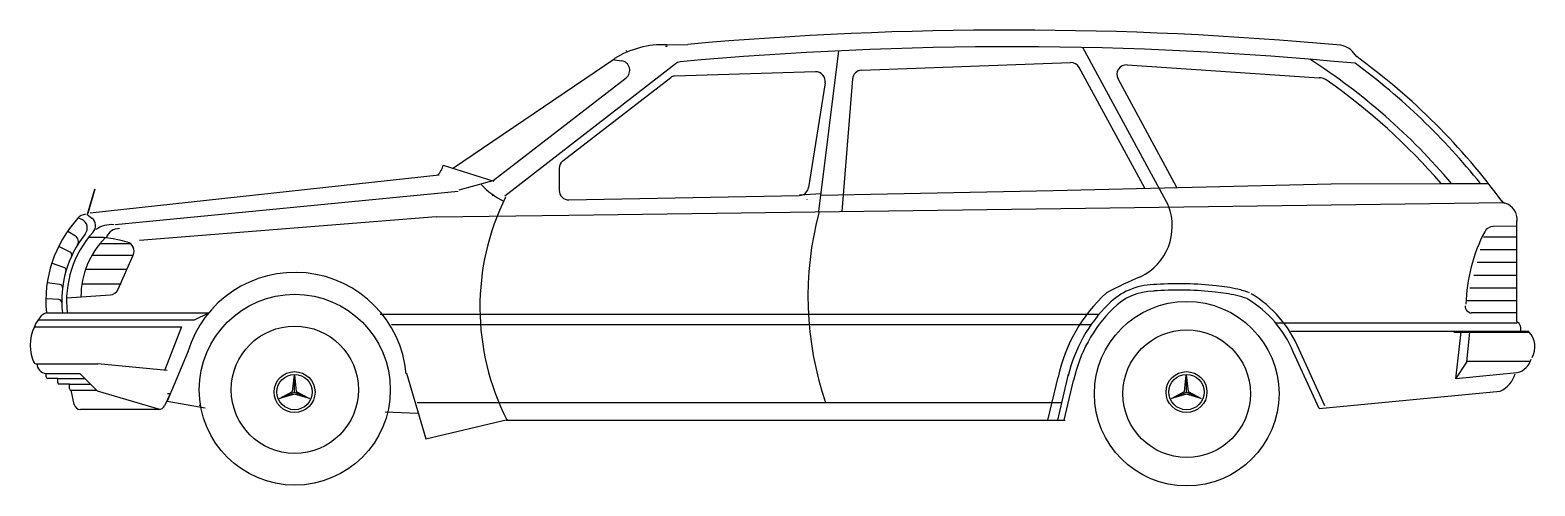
# Model space of a CAD drawing. Extents: x -473 to 0, y 1 to 144.
import ezdxf

# ---------------------------------------------------------------- set-up
doc = ezdxf.new("R2010")
doc.units = 0
doc.header["$LTSCALE"] = 25
doc.header["$MEASUREMENT"] = 0
doc.layers.get('0').update_dxf_attribs({"linetype": 'CONTINUOUS'})

msp = doc.modelspace()

# ---------------------------------------------------------------- linework, layer by layer
at = {"color": 0, "linetype": 'ByBlock'}
for p, q in [((-285.52, 137.5), (-285.31, 137.65)), ((-272.59, 139.48), (-265.96, 139.6)), ((-265.96, 139.6), (-265.96, 139.6)), ((-224.81, 87.03), (-218.53, 137.58)), ((-114.98, 88.9), (-141.92, 138.61)), ((-339.88, 100.62), (-288.91, 135.2)), ((-323.45, 92.03), (-269.96, 133.51)), ((-289.03, 134.76), (-286.86, 134.47)), ((-211.42, 131.49), (-145.83, 133.92)), ((-122.48, 94.35), (-143.08, 132.36)), ((-128.05, 133.17), (-67.7, 129.13)), ((-327.13, 96.77), (-285.41, 129.12)), ((-305.26, 102.97), (-271.39, 129.24)), ((-225.96, 130.98), (-270.22, 129.66)), ((-214.3, 128.73), (-217.62, 87.1)), ((-112.38, 94.6), (-130.88, 128.74)), ((-222.9, 127.52), (-228.08, 94.64)), ((-342.83, 101.62), (-327, 96.61)), ((-306.42, 100.6), (-306.42, 93.7)), ((-453.71, 86.61), (-344.08, 98.62)), ((-337.83, 93.84), (-327.13, 96.77)), ((-151.26, 93.65), (-63.96, 95.78)), ((-63.96, 95.78), (-29.79, 95.85)), ((-29.79, 95.85), (-14.54, 95.85)), ((-454.62, 86.26), (-452.27, 94.09)), ((-452.27, 94.09), (-454.51, 86.39)), ((-445.9, 82.95), (-338.17, 93.47)), ((-326.79, 92.05), (-327.46, 92.03)), ((-303.38, 85.95), (-9.79, 89.87)), ((-303.37, 90.7), (-230.99, 92.1)), ((-224.11, 92.67), (-230.93, 92.15)), ((-228.67, 90.92), (-228.68, 90.84)), ((-224.16, 92.24), (-151.26, 93.65)), ((-457.46, 85.12), (-456.3, 84.54)), ((-454.76, 86.2), (-453.2, 84.98)), ((-345.07, 85.43), (-438.27, 77.93)), ((-345.07, 85.43), (-303.38, 85.95)), ((-458.39, 79.32), (-460.77, 80.75)), ((-5.64, 82.49), (-13.09, 82.32)), ((-5.64, 52.45), (-5.64, 84.14)), ((-460.06, 74.33), (-463.61, 76.09)), ((-450.6, 77.02), (-441.18, 77.02)), ((-16.13, 79.1), (-5.61, 79.1)), ((-453.2, 73.3), (-440.36, 73.3)), ((-444.96, 62.62), (-440.19, 73.37)), ((-18.11, 71.1), (-5.61, 71.1)), ((-17.12, 75.1), (-5.61, 75.1)), ((-462, 69.5), (-465.94, 70.82)), ((-455.09, 68.95), (-442.17, 68.95)), ((-19.17, 67.1), (-5.61, 67.1)), ((-463.3, 64.13), (-467.23, 64.61)), ((-456.38, 64.3), (-443.98, 64.3)), ((-20.36, 63.1), (-5.61, 63.1)), ((-463.6, 59.4), (-467.49, 59.64)), ((-461.03, 59.95), (-447.51, 60.84)), ((-90.34, 59.67), (-90.09, 59.5)), ((-21.46, 59.1), (-5.61, 59.1)), ((-469.95, 53.04), (-454.44, 53.04)), ((-467.41, 55.24), (-416.44, 55.24)), ((-454.44, 53.04), (-421, 53.04)), ((-421, 53.04), (-416.44, 55.24)), ((-362.6, 54.81), (-136.77, 54.81)), ((-81.46, 52.11), (-5.52, 52.11)), ((-5.88, 55.2), (-19.82, 55.2)), ((-470.99, 50.85), (-453.51, 50.85)), ((-453.51, 50.85), (-425.02, 50.85)), ((-425.02, 50.85), (-430.29, 37.33)), ((-359.04, 51.58), (-139.26, 51.58)), ((-76.6, 49.46), (-1.81, 49.46)), ((-25.42, 49.12), (-1.77, 49.12)), ((-24.75, 34.45), (-23.14, 49.19)), ((-21.32, 39.65), (-20.42, 49.19)), ((-423.01, 43.2), (-429.57, 27.45)), ((-67.72, 25.14), (-75.84, 42.91)), ((-65.9, 25.97), (-74, 43.72)), ((-470.73, 39.22), (-451.33, 39.22)), ((-429.59, 37.03), (-451.33, 39.22)), ((-24.75, 34.45), (-21.32, 39.65)), ((-1.77, 39.92), (-21.32, 39.92)), ((-467.58, 35.1), (-467.58, 36.14)), ((-467.58, 36.14), (-457.01, 36.14)), ((-467.58, 36.14), (-457.01, 36.14)), ((-463.93, 34.6), (-467.08, 34.6)), ((-463.93, 33.33), (-463.93, 34.6)), ((-463.93, 34.6), (-455.47, 34.6)), ((-463.93, 33.22), (-463.93, 34.6)), ((-457.01, 36.14), (-451.53, 30.64)), ((-390.16, 30.52), (-389.61, 35.76)), ((-389.61, 35.76), (-389.07, 30.52)), ((-389.55, 30.18), (-389.55, 35.84)), ((-354.33, 36.26), (-348.28, 15.63)), ((-152.91, 21.47), (-149.71, 34.99)), ((-149.83, 21.47), (-146.42, 35.88)), ((-147.78, 21.47), (-144.83, 33.89)), ((-109.99, 30.52), (-109.44, 35.76)), ((-109.44, 35.76), (-108.9, 30.52)), ((-109.38, 30.18), (-109.38, 35.84)), ((-5.65, 36.34), (-24.75, 34.45)), ((-460.27, 32.83), (-463.43, 32.83)), ((-460.27, 31.37), (-460.27, 32.83)), ((-460.27, 32.83), (-453.71, 32.83)), ((-460.24, 30.87), (-460.27, 30.87)), ((-459.77, 30.87), (-451.72, 30.87)), ((-459.73, 30.87), (-459.76, 30.87)), ((-458.77, 26.41), (-459.73, 30.87)), ((-451.53, 30.64), (-431.98, 24.94)), ((-428.52, 29.99), (-430.4, 25.98)), ((-429.46, 29.83), (-428.59, 29.83)), ((-394.29, 28.25), (-389.52, 30.22)), ((-389.55, 29.64), (-394.29, 28.25)), ((-394.23, 28.29), (-390.16, 30.52)), ((-384.9, 28.25), (-389.55, 29.64)), ((-389.52, 30.22), (-384.9, 28.25)), ((-389.07, 30.52), (-384.9, 28.25)), ((-114.12, 28.25), (-109.35, 30.22)), ((-109.38, 29.64), (-114.12, 28.25)), ((-114.06, 28.29), (-109.99, 30.52)), ((-104.73, 28.25), (-109.38, 29.64)), ((-109.35, 30.22), (-104.73, 28.25)), ((-108.9, 30.52), (-104.73, 28.25)), ((-67.72, 25.14), (-10.87, 30.6)), ((-432.21, 24.83), (-456.81, 24.83)), ((-429.57, 27.45), (-417.65, 25.33)), ((-419.04, 26.03), (-419.46, 26.03)), ((-361.06, 24.13), (-350.97, 23.71)), ((-351, 26.98), (-148.53, 26.98)), ((-348.28, 15.63), (-322.67, 21.71)), ((-323.02, 21.47), (-147.47, 21.47))]:
    msp.add_line(p, q, dxfattribs=at)
for centre, radius in [((-389.46, 31.03), 30), ((-109.31, 29.79), 29), ((-389.46, 31.03), 20), ((-109.31, 29.79), 20.04), ((-389.55, 30.29), 6.43), ((-389.55, 30.29), 5.54), ((-109.38, 30.29), 6.43), ((-109.38, 30.29), 5.54)]:
    msp.add_circle(centre, radius, dxfattribs=at)
for centre, radius, start, end in [((-164.96, -992.05), 1136.15, 84.74583, 95.10026), ((-273.79, 110.86), 28.65, 87.5912, 122.1546), ((-164.96, -992.05), 1136.15, 95.42885, 95.45835), ((-164.96, -997.3), 1136.15, 84.51787, 95.22349), ((-62.07, 132.79), 6.65, 31.8867, 79.5507), ((-287.25, 131.49), 3, 307.7975, 82.4603), ((-268.12, 131.14), 3, 95.2235, 127.7975), ((-145.71, 130.93), 3, 28.4514, 92.1226), ((-128.25, 130.17), 3, 86.1783, 208.4514), ((-179.11, -33.56), 200.39, 40.2238, 57.2196), ((-45.33, 139.87), 11.76, 196.8357, 196.9572), ((-54.72, 137.37), 2, 211.8867, 233.9548), ((-179.11, -33.56), 207.39, 38.6072, 53.7301), ((-179.11, -33.56), 209.39, 36.1182, 53.9548), ((-270.16, 127.66), 2, 91.7102, 127.7975), ((-225.87, 127.98), 3, 351.0442, 91.7102), ((-211.3, 128.49), 3, 92.1226, 175.432), ((-68.04, 124.15), 5, 54.842, 86.1783), ((-179.11, -33.56), 197.89, 40.8388, 54.842), ((-348.52, 102.81), 5.81, 313.7909, 348.1471), ((-303.42, 100.6), 3, 127.7975, 180), ((-312.64, 112.72), 25.09, 223.2724, 243.4699), ((-231.05, 95.1), 3, 271.111, 351.0442), ((-252.91, 57), 78.42, 153.8101, 206.8714), ((-303.42, 93.7), 3, 180, 271.111), ((-8.8, 91.61), 2, 218.0438, 254.4647), ((-454.74, 82.2), 4, 96.1231, 137.9255), ((-125.73, 60.3), 102.56, 164.9084, 198.9558), ((-131.63, 82.5), 17.78, 296.1092, 21.052), ((-10.74, 84.65), 5.22, 353.1495, 74.4647), ((-429.02, 58.99), 38.64, 137.9255, 185.4843), ((-429.02, 58.99), 32.14, 137.7629, 186.7068), ((-457.65, 81.86), 3, 321.3767, 63.3443), ((-455.04, 82.61), 3, 317.7629, 52.0654), ((-447.05, 74.42), 8.52, 85.0047, 125.4478), ((-444.74, 77.57), 4.11, 86.6886, 161.4218), ((30.45, 56.48), 52.1, 152.2887, 178.4203), ((-13.02, 79.32), 3, 91.3124, 152.2887), ((-429.02, 58.99), 33.64, 141.4925, 186.4065), ((-459.42, 77.6), 2, 328.521, 58.9624), ((-430.64, 60.37), 26, 134.8706, 180.2458), ((-452.17, 43.75), 35.19, 73.3303, 93.0642), ((-442.93, 74.59), 3, 336.0609, 73.3303), ((-460.51, 73.44), 1, 335.3514, 63.6234), ((-462.32, 68.55), 1, 343.9758, 71.5007), ((-389.45, 32.79), 35.14, 5.2829, 163.1668), ((-82.57, -35.13), 109.71, 112.075, 118.2471), ((-463.42, 63.14), 1, 353.1169, 83.1612), ((-447.71, 63.84), 3, 273.7789, 336.0609), ((-100.58, 24.43), 50.26, 132.449, 167.866), ((-119.21, 43.41), 20.66, 91.4745, 135.1652), ((-119.21, 43.41), 18.66, 91.4745, 135.1854), ((-115.08, 4.37), 59.87, 93.4888, 94.5713), ((-115.08, 4.37), 57.87, 93.4888, 94.5713), ((-111.82, -49.14), 113.48, 88.7612, 93.4888), ((-111.82, -49.14), 111.48, 88.7612, 93.4888), ((-111.82, -49.14), 111.48, 84.0337, 88.7612), ((-111.82, -49.14), 113.48, 84.0337, 88.7612), ((-106.25, 4.18), 57.87, 77.4704, 84.0337), ((-106.25, 4.18), 59.87, 77.4704, 84.0337), ((-98.93, 37.09), 26.16, 69.1675, 77.4704), ((-463.66, 58.4), 1, 0.9786, 86.3885), ((-100.58, 24.43), 47.26, 134.7818, 166.6117), ((-98.93, 37.09), 24.16, 69.1675, 77.4704), ((-108.43, 29.32), 35.32, 22.6468, 58.7122), ((-98.93, 37.09), 24.16, 67.4934, 67.5079), ((-108.43, 29.32), 37.32, 22.6983, 58.7122), ((-19.82, 57.2), 2, 174.1535, 270), ((-465.94, 49.39), 5.48, 138.5407, 165.2844), ((-466.37, 51.44), 3.93, 104.7187, 155.3157), ((-100.58, 24.43), 45.26, 134.7732, 167.9305), ((-98.34, 37.9), 23.22, 37.3039, 37.9622), ((-7.03, 50.14), 2.69, 339.3917, 58.9481), ((-460.04, 45.02), 12.57, 152.6042, 207.0767), ((-470.99, 50.35), 0.5, 90, 143.7336), ((-6.81, 44.46), 6.87, 330.8475, 43.9894), ((-470.73, 40.22), 1, 214.5732, 215.2571), ((-470.73, 40.22), 1, 238.7585, 270), ((-467.34, 39.3), 3.16, 180.6785, 265.5398), ((-6.93, 42.18), 5.96, 284.6536, 345.4882), ((-467.08, 35.1), 0.5, 180, 270), ((-463.43, 33.33), 0.5, 180, 270), ((-14.6, 38.68), 8.89, 294.7779, 342.9435), ((-459.77, 31.37), 0.5, 180, 270), ((-456.81, 26.83), 2, 192.2018, 270), ((-432.21, 26.83), 2, 270, 334.8133)]:
    msp.add_arc(centre, radius, start, end, dxfattribs=at)

doc.saveas('drawing.dxf')
